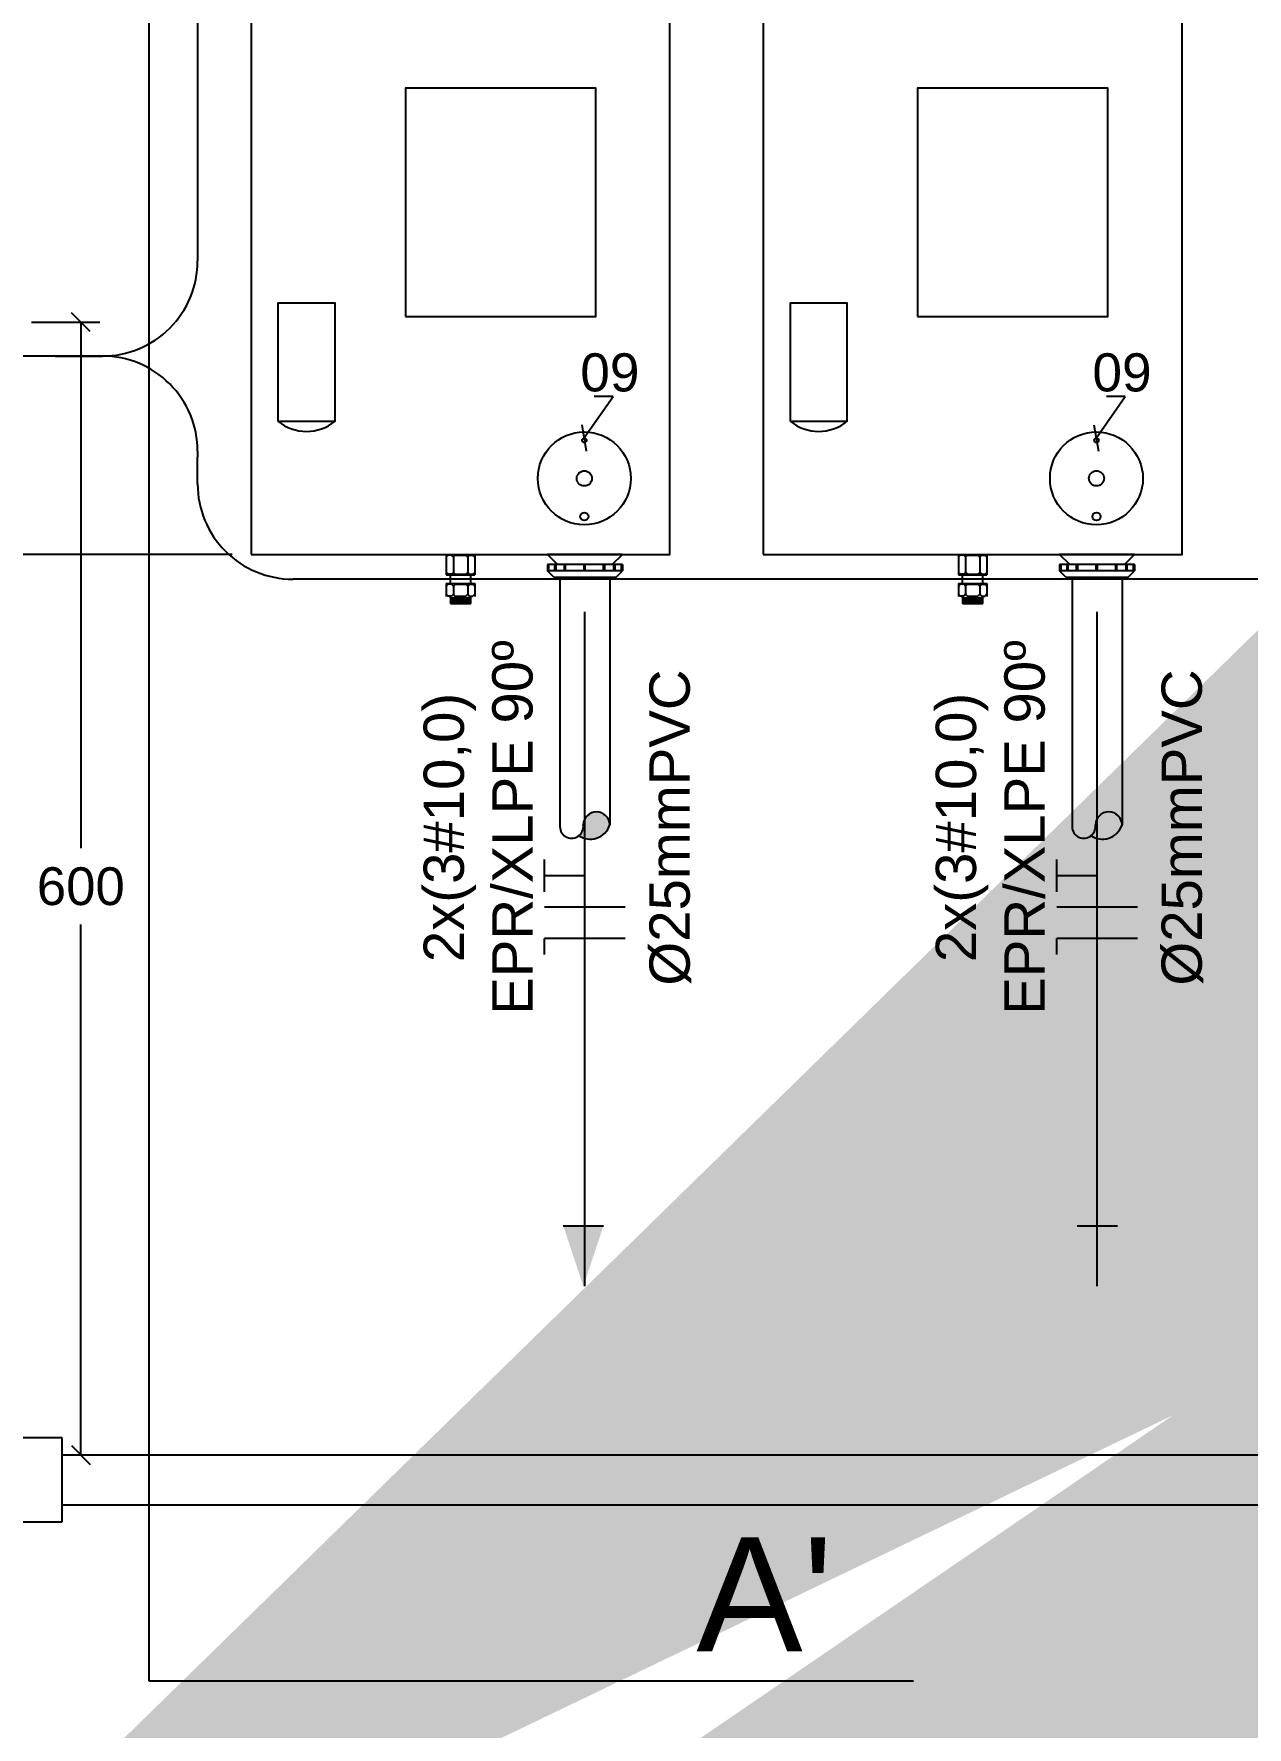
# Model space of a CAD drawing. Header units: inches. Extents: x -3 to 923, y -103 to 154.
# Drawn here: x 257.829 to 258.472, y -89.074 to -88.177 of the extents above; entities that cross this region are included whole.
import ezdxf
from ezdxf.enums import TextEntityAlignment as Align

# ---------------------------------------------------------------- set-up
doc = ezdxf.new("R2010")
doc.units = ezdxf.units.IN
doc.header["$LTSCALE"] = 10
doc.header["$MEASUREMENT"] = 0
doc.linetypes.add('HIDDEN', pattern=[0.375, 0.25, -0.125])
doc.layers.get('DEFPOINTS').update_dxf_attribs({"color": 8})
for name, color, linetype in [('Cotas', 1, 'Continuous'), ('DI-Textos_do_diagrama', 7, 'Continuous'), ('PARA-RAIOS', 240, 'Continuous'), ('QUADROS', 7, 'Continuous'), ('QUADROS_E_CAIXAS', 240, 'Continuous'), ('TXT', 7, 'Continuous')]:
    doc.layers.add(name, color=color, linetype=linetype)
doc.styles.add('Arial', font='arial.ttf')
doc.dimstyles.new('10', dxfattribs={"dimtxt": 0.02, "dimasz": 0.01, "dimexe": 0.01, "dimexo": 0.01, "dimgap": 0.09, "dimtad": 0, "dimtih": 1, "dimtoh": 1, "dimdec": 0, "dimlfac": 1000, "dimzin": 0, "dimdsep": 46, "dimtxsty": 'Arial', "dimblk": 'OBLIQUE', "dimcen": 0, "dimdle": 0.02, "dimclrt": 7, "dimadec": 0, "dimazin": 0, "dimtfac": 1, "dimtdec": 0, "dimtofl": 0, "dimtmove": 0, "dimatfit": 3, "dimldrblk": 'OBLIQUE', "dimfxl": 0, "dimtolj": 1, "dimtzin": 0, "dimarcsym": 0})
doc.dimstyles.new('RICARDO-1-10', dxfattribs={"dimtxt": 0.02, "dimasz": 0.01, "dimexe": 0.01, "dimexo": 0.01, "dimgap": 0.01, "dimtad": 0, "dimtih": 1, "dimtoh": 1, "dimdec": 0, "dimlfac": 1000, "dimzin": 0, "dimdsep": 46, "dimtxsty": 'Arial', "dimblk": 'OBLIQUE', "dimcen": 0, "dimclrt": 2, "dimadec": 0, "dimazin": 0, "dimtfac": 1, "dimtdec": 0, "dimtofl": 0, "dimtmove": 0, "dimatfit": 3, "dimldrblk": 'CLOSEDBLANK', "dimfxl": 0, "dimtolj": 1, "dimtzin": 0, "dimarcsym": 0})
doc.dimstyles.get("Standard").update_dxf_attribs({"dimtxt": 0.18, "dimasz": 0.18, "dimexe": 0.18, "dimexo": 0.0625, "dimgap": 0.09, "dimtad": 0, "dimtih": 1, "dimtoh": 1, "dimdec": 4, "dimzin": 0, "dimdsep": 46, "dimtxsty": 'Standard', "dimcen": 0.09, "dimadec": 0, "dimazin": 0, "dimtfac": 1, "dimtdec": 4, "dimtofl": 0, "dimtmove": 0, "dimatfit": 3, "dimfxl": 0, "dimtolj": 1, "dimtzin": 0, "dimarcsym": 0})

# ---------------------------------------------------------------- blocks, each defined once
blk = doc.blocks.new('_Oblique')
at = {"color": 0, "linetype": 'ByBlock', "lineweight": -2}
blk.add_line((-0.5, -0.5), (0.5, 0.5), dxfattribs=at)
blk = doc.blocks.new('*D66')
at = {"layer": 'DEFPOINTS', "color": 0, "transparency": 16777216}
for p in [(257.27307, -88.33017), (257.24839, -88.45324), (257.94416, -88.45324)]:
    blk.add_point(p, dxfattribs=at)
at = {"layer": 'TXT', "color": 0, "lineweight": -2, "transparency": 16777216}
for p, q in [((257.26307, -88.33017), (257.23839, -88.33017)), ((257.24839, -88.33017), (257.24839, -88.37149)), ((257.24839, -88.45324), (257.24839, -88.41192)), ((257.93416, -88.45324), (257.23839, -88.45324))]:
    blk.add_line(p, q, dxfattribs=at)
at = {"layer": 'TXT', "color": 0, "lineweight": -2, "transparency": 16777216, "xscale": 0.01, "yscale": 0.01, "zscale": 0.01}
for p, rotation in [((257.24839, -88.33017), 90), ((257.24839, -88.45324), 270)]:
    blk.add_blockref('_Oblique', p, dxfattribs=dict(at, rotation=rotation))
at = {"layer": 'TXT', "color": 2, "transparency": 16777216, "insert": (257.24839, -88.39171), "char_height": 0.02, "attachment_point": 5, "style": 'Arial'}
blk.add_mtext('\\A1;123', dxfattribs=at)
blk = doc.blocks.new('_ClosedBlank')
at = {"color": 0, "linetype": 'ByBlock', "lineweight": -2}
for p, q in [((-1, 0.167), (0, 0)), ((-1, 0.167), (-1, -0.167)), ((0, 0), (-1, -0.167))]:
    blk.add_line(p, q, dxfattribs=at)
blk = doc.blocks.new('*D68')
at = {"layer": 'DEFPOINTS', "color": 0, "transparency": 16777216}
for p in [(257.11565, -87.67655), (257.94416, -87.67655), (257.15028, -89.16324)]:
    blk.add_point(p, dxfattribs=at)
at = {"layer": 'TXT', "color": 0, "lineweight": -2, "transparency": 16777216}
for p, q in [((257.93416, -87.67655), (257.10565, -87.67655)), ((257.11565, -87.67655), (257.11565, -88.39968)), ((257.11565, -89.16324), (257.11565, -88.44011)), ((257.14028, -89.16324), (257.10565, -89.16324))]:
    blk.add_line(p, q, dxfattribs=at)
at = {"layer": 'TXT', "color": 0, "lineweight": -2, "transparency": 16777216, "xscale": 0.01, "yscale": 0.01, "zscale": 0.01}
for p, rotation in [((257.11565, -87.67655), 90), ((257.11565, -89.16324), 270)]:
    blk.add_blockref('_Oblique', p, dxfattribs=dict(at, rotation=rotation))
at = {"layer": 'TXT', "color": 2, "transparency": 16777216, "insert": (257.11565, -88.41989), "char_height": 0.02, "attachment_point": 5, "style": 'Arial'}
blk.add_mtext('\\A1;1487', dxfattribs=at)
blk = doc.blocks.new('*D92')
at = {"layer": 'DEFPOINTS', "color": 0, "transparency": 16777216}
for p in [(257.81776, -88.33017), (257.83991, -88.93017), (257.8539, -88.93017)]:
    blk.add_point(p, dxfattribs=at)
at = {"layer": 'TXT', "color": 0, "lineweight": -2, "transparency": 16777216}
for p, q in [((257.82776, -88.33017), (257.8639, -88.33017)), ((257.8539, -88.33017), (257.8539, -88.60884)), ((257.8539, -88.93017), (257.8539, -88.64926)), ((257.84991, -88.93017), (257.8639, -88.93017))]:
    blk.add_line(p, q, dxfattribs=at)
at = {"layer": 'TXT', "color": 0, "lineweight": -2, "transparency": 16777216, "xscale": 0.01, "yscale": 0.01, "zscale": 0.01}
for p, rotation in [((257.8539, -88.33017), 90), ((257.8539, -88.93017), 270)]:
    blk.add_blockref('_Oblique', p, dxfattribs=dict(at, rotation=rotation))
at = {"layer": 'TXT', "color": 2, "transparency": 16777216, "insert": (257.8539, -88.62905), "char_height": 0.02, "attachment_point": 5, "style": 'Arial'}
blk.add_mtext('\\A1;600', dxfattribs=at)

msp = doc.modelspace()

# ---------------------------------------------------------------- hatches: boundary and pattern name
at = {"layer": 'Cotas'}
for points in [[(258.13082, -88.80876), (258.10952, -88.80876), (258.12017, -88.84084)], [(258.40317, -88.80876), (258.38187, -88.80876), (258.39252, -88.84084)]]:
    msp.add_hatch(color=2, dxfattribs=at).paths.add_polyline_path(points)
at = {"layer": 'QUADROS'}
for points in [[(258.05033, -88.45349), (258.04854, -88.45349), (258.04755, -88.45449), (258.04755, -88.45324), (258.06268, -88.45324), (258.06268, -88.45449), (258.06168, -88.45349), (258.05989, -88.45349), (258.05889, -88.45449), (258.0579, -88.45349), (258.05233, -88.45349), (258.05133, -88.45449)], [(258.05033, -88.45349), (258.04854, -88.45349), (258.04755, -88.45449), (258.04755, -88.45324), (258.06268, -88.45324), (258.06268, -88.45449), (258.06168, -88.45349), (258.05989, -88.45349), (258.05889, -88.45449), (258.0579, -88.45349), (258.05233, -88.45349), (258.05133, -88.45449)], [(258.32168, -88.45349), (258.31989, -88.45349), (258.31889, -88.45449), (258.31889, -88.45324), (258.33403, -88.45324), (258.33403, -88.45449), (258.33303, -88.45349), (258.33124, -88.45349), (258.33024, -88.45449), (258.32924, -88.45349), (258.32368, -88.45349), (258.32268, -88.45449)], [(258.32168, -88.45349), (258.31989, -88.45349), (258.31889, -88.45449), (258.31889, -88.45324), (258.33403, -88.45324), (258.33403, -88.45449), (258.33303, -88.45349), (258.33124, -88.45349), (258.33024, -88.45449), (258.32924, -88.45349), (258.32368, -88.45349), (258.32268, -88.45449)], [(258.04755, -88.46391), (258.04755, -88.46266), (258.04854, -88.46365), (258.05033, -88.46365), (258.05133, -88.46266), (258.05233, -88.46365), (258.0579, -88.46365), (258.05889, -88.46266), (258.05989, -88.46365), (258.06168, -88.46365), (258.06268, -88.46266), (258.06268, -88.46391)], [(258.31889, -88.46391), (258.31889, -88.46266), (258.31989, -88.46365), (258.32168, -88.46365), (258.32268, -88.46266), (258.32368, -88.46365), (258.32924, -88.46365), (258.33024, -88.46266), (258.33124, -88.46365), (258.33303, -88.46365), (258.33403, -88.46266), (258.33403, -88.46391)]]:
    msp.add_hatch(color=7, dxfattribs=at).paths.add_polyline_path(points)
h = msp.add_hatch(color=7, dxfattribs=at)
h.paths.add_polyline_path([(258.04755, -88.47546), (258.04755, -88.47421), (258.04854, -88.47521), (258.05033, -88.47521), (258.05133, -88.47421), (258.05233, -88.47521), (258.0579, -88.47521), (258.05889, -88.47421), (258.05989, -88.47521), (258.06168, -88.47521), (258.06268, -88.47421), (258.06268, -88.47546)])
h.paths.add_polyline_path([(258.06268, -88.46865), (258.06268, -88.4699), (258.06168, -88.46891), (258.05989, -88.46891), (258.05889, -88.4699), (258.0579, -88.46891), (258.05233, -88.46891), (258.05133, -88.4699), (258.05033, -88.46891), (258.04854, -88.46891), (258.04755, -88.4699), (258.04755, -88.46865)])
h = msp.add_hatch(color=7, dxfattribs=at)
h.paths.add_polyline_path([(258.31889, -88.47546), (258.31889, -88.47421), (258.31989, -88.47521), (258.32168, -88.47521), (258.32268, -88.47421), (258.32368, -88.47521), (258.32924, -88.47521), (258.33024, -88.47421), (258.33124, -88.47521), (258.33303, -88.47521), (258.33403, -88.47421), (258.33403, -88.47546)])
h.paths.add_polyline_path([(258.33403, -88.46865), (258.33403, -88.4699), (258.33303, -88.46891), (258.33124, -88.46891), (258.33024, -88.4699), (258.32924, -88.46891), (258.32368, -88.46891), (258.32268, -88.4699), (258.32168, -88.46891), (258.31989, -88.46891), (258.31889, -88.4699), (258.31889, -88.46865)])
at = {"layer": 'QUADROS_E_CAIXAS'}
for points in [[(258.13424, -88.59648, 0.984252), (258.12011, -88.59648, -0.227327), (258.11739, -88.60194, 0.50056)], [(258.40559, -88.59648, 0.984252), (258.39146, -88.59648, -0.227327), (258.38874, -88.60194, 0.50056)]]:
    msp.add_hatch(color=7, dxfattribs=at).paths.add_polyline_path(points)

# ---------------------------------------------------------------- linework, layer by layer
at = {"layer": 'Cotas', "color": 2}
for p, q in [((258.121, -88.84071), (258.121, -88.4835)), ((258.39235, -88.84071), (258.39235, -88.4835)), ((258.10952, -88.80876), (258.13082, -88.80876)), ((258.38187, -88.80876), (258.40317, -88.80876))]:
    msp.add_line(p, q, dxfattribs=at)
at = {"layer": 'PARA-RAIOS', "color": 3}
for p, q in [((258.09964, -88.63197), (258.09964, -88.61483)), ((258.37098, -88.63197), (258.37098, -88.61483)), ((258.121, -88.6234), (258.09964, -88.6234)), ((258.39235, -88.6234), (258.37098, -88.6234))]:
    msp.add_line(p, q, dxfattribs=at)
at = {"layer": 'PARA-RAIOS', "color": 2}
for p, q in [((258.14236, -88.64), (258.09964, -88.64)), ((258.41371, -88.64), (258.37098, -88.64)), ((258.09964, -88.66518), (258.09964, -88.65661)), ((258.14236, -88.65661), (258.09964, -88.65661)), ((258.37098, -88.66518), (258.37098, -88.65661)), ((258.41371, -88.65661), (258.37098, -88.65661))]:
    msp.add_line(p, q, dxfattribs=at)
at = {"layer": 'QUADROS', "color": 7}
for p, q in [((258.04755, -88.45324), (258.06268, -88.45324)), ((258.04755, -88.45324), (258.04755, -88.46391)), ((258.04755, -88.45324), (258.06268, -88.45324)), ((258.04755, -88.45449), (258.04854, -88.45349)), ((258.04755, -88.45449), (258.04854, -88.45349)), ((258.05033, -88.45349), (258.04854, -88.45349)), ((258.05033, -88.45349), (258.04854, -88.45349)), ((258.05133, -88.45449), (258.05032, -88.45348)), ((258.05133, -88.45449), (258.05032, -88.45348)), ((258.05133, -88.45449), (258.05234, -88.45348)), ((258.05133, -88.45449), (258.05234, -88.45348)), ((258.05133, -88.45449), (258.05133, -88.46266)), ((258.05233, -88.45349), (258.0579, -88.45349)), ((258.05233, -88.45349), (258.0579, -88.45349)), ((258.05889, -88.45449), (258.05789, -88.45348)), ((258.05889, -88.45449), (258.05789, -88.45348)), ((258.05889, -88.45449), (258.0599, -88.45348)), ((258.05889, -88.45449), (258.0599, -88.45348)), ((258.05889, -88.45449), (258.05889, -88.46266)), ((258.05989, -88.45349), (258.06168, -88.45349)), ((258.05989, -88.45349), (258.06168, -88.45349)), ((258.06268, -88.45449), (258.06168, -88.45349)), ((258.06268, -88.45449), (258.06168, -88.45349)), ((258.06268, -88.45324), (258.06268, -88.46391)), ((258.10649, -88.45858), (258.10115, -88.45324)), ((258.10115, -88.45324), (258.14085, -88.45324)), ((258.14085, -88.45324), (258.10115, -88.45324)), ((258.13551, -88.45858), (258.14085, -88.45324)), ((258.31889, -88.45324), (258.33403, -88.45324)), ((258.31889, -88.45324), (258.31889, -88.46391)), ((258.31889, -88.45324), (258.33403, -88.45324)), ((258.31889, -88.45449), (258.31989, -88.45349)), ((258.31889, -88.45449), (258.31989, -88.45349)), ((258.32168, -88.45349), (258.31989, -88.45349)), ((258.32168, -88.45349), (258.31989, -88.45349)), ((258.32268, -88.45449), (258.32167, -88.45348)), ((258.32268, -88.45449), (258.32167, -88.45348)), ((258.32268, -88.45449), (258.32369, -88.45348)), ((258.32268, -88.45449), (258.32369, -88.45348)), ((258.32268, -88.45449), (258.32268, -88.46266)), ((258.32368, -88.45349), (258.32924, -88.45349)), ((258.32368, -88.45349), (258.32924, -88.45349)), ((258.33024, -88.45449), (258.32923, -88.45348)), ((258.33024, -88.45449), (258.32923, -88.45348)), ((258.33024, -88.45449), (258.33125, -88.45348)), ((258.33024, -88.45449), (258.33125, -88.45348)), ((258.33024, -88.45449), (258.33024, -88.46266)), ((258.33124, -88.45349), (258.33303, -88.45349)), ((258.33124, -88.45349), (258.33303, -88.45349)), ((258.33403, -88.45449), (258.33303, -88.45349)), ((258.33403, -88.45449), (258.33303, -88.45349)), ((258.33403, -88.45324), (258.33403, -88.46391)), ((258.37784, -88.45858), (258.3725, -88.45324)), ((258.3725, -88.45324), (258.4122, -88.45324)), ((258.4122, -88.45324), (258.3725, -88.45324)), ((258.40686, -88.45858), (258.4122, -88.45324)), ((258.04755, -88.46266), (258.04854, -88.46365)), ((258.04755, -88.46391), (258.06268, -88.46391)), ((258.05033, -88.46365), (258.04854, -88.46365)), ((258.04971, -88.46865), (258.04971, -88.46365)), ((258.05133, -88.46266), (258.05032, -88.46366)), ((258.05133, -88.46266), (258.05234, -88.46366)), ((258.05233, -88.46365), (258.0579, -88.46365)), ((258.05889, -88.46266), (258.05789, -88.46366)), ((258.05889, -88.46266), (258.0599, -88.46366)), ((258.05989, -88.46365), (258.06168, -88.46365)), ((258.06051, -88.46865), (258.06051, -88.46391)), ((258.06268, -88.46266), (258.06168, -88.46365)), ((258.14085, -88.45858), (258.10115, -88.45858)), ((258.10115, -88.45858), (258.10115, -88.46189)), ((258.14085, -88.46189), (258.10115, -88.46189)), ((258.10446, -88.4652), (258.10115, -88.46189)), ((258.10179, -88.45858), (258.10179, -88.46189)), ((258.10446, -88.4652), (258.13754, -88.4652)), ((258.10491, -88.45858), (258.10491, -88.46189)), ((258.10555, -88.45858), (258.10555, -88.46189)), ((258.10998, -88.45858), (258.10998, -88.46189)), ((258.11062, -88.45858), (258.11062, -88.46189)), ((258.12036, -88.45858), (258.12036, -88.46189)), ((258.121, -88.45858), (258.121, -88.46189)), ((258.13074, -88.45858), (258.13074, -88.46189)), ((258.13138, -88.45858), (258.13138, -88.46189)), ((258.13621, -88.45858), (258.13621, -88.46189)), ((258.13685, -88.45858), (258.13685, -88.46189)), ((258.13754, -88.4652), (258.14085, -88.46189)), ((258.14021, -88.45858), (258.14021, -88.46189)), ((258.14085, -88.45858), (258.14085, -88.46189)), ((258.31889, -88.46266), (258.31989, -88.46365)), ((258.31889, -88.46391), (258.33403, -88.46391)), ((258.32168, -88.46365), (258.31989, -88.46365)), ((258.32106, -88.46865), (258.32106, -88.46365)), ((258.32268, -88.46266), (258.32167, -88.46366)), ((258.32268, -88.46266), (258.32369, -88.46366)), ((258.32368, -88.46365), (258.32924, -88.46365)), ((258.33024, -88.46266), (258.32923, -88.46366)), ((258.33024, -88.46266), (258.33125, -88.46366)), ((258.33124, -88.46365), (258.33303, -88.46365)), ((258.33186, -88.46865), (258.33186, -88.46391)), ((258.33403, -88.46266), (258.33303, -88.46365)), ((258.4122, -88.45858), (258.3725, -88.45858)), ((258.3725, -88.45858), (258.3725, -88.46189)), ((258.4122, -88.46189), (258.3725, -88.46189)), ((258.37581, -88.4652), (258.3725, -88.46189)), ((258.37313, -88.45858), (258.37313, -88.46189)), ((258.37581, -88.4652), (258.40889, -88.4652)), ((258.37626, -88.45858), (258.37626, -88.46189)), ((258.37689, -88.45858), (258.37689, -88.46189)), ((258.38133, -88.45858), (258.38133, -88.46189)), ((258.38197, -88.45858), (258.38197, -88.46189)), ((258.39171, -88.45858), (258.39171, -88.46189)), ((258.39235, -88.45858), (258.39235, -88.46189)), ((258.40209, -88.45858), (258.40209, -88.46189)), ((258.40273, -88.45858), (258.40273, -88.46189)), ((258.40756, -88.45858), (258.40756, -88.46189)), ((258.4082, -88.45858), (258.4082, -88.46189)), ((258.40889, -88.4652), (258.4122, -88.46189)), ((258.41156, -88.45858), (258.41156, -88.46189)), ((258.4122, -88.45858), (258.4122, -88.46189)), ((258.04755, -88.46865), (258.06268, -88.46865)), ((258.04755, -88.46865), (258.04755, -88.47546)), ((258.04755, -88.4699), (258.04854, -88.46891)), ((258.04755, -88.47421), (258.04854, -88.47521)), ((258.05033, -88.46891), (258.04854, -88.46891)), ((258.05133, -88.4699), (258.05032, -88.46889)), ((258.05133, -88.47421), (258.05032, -88.47522)), ((258.05133, -88.4699), (258.05234, -88.46889)), ((258.05133, -88.4699), (258.05133, -88.47421)), ((258.05133, -88.47421), (258.05234, -88.47522)), ((258.05233, -88.46891), (258.0579, -88.46891)), ((258.05889, -88.4699), (258.05789, -88.46889)), ((258.05889, -88.47421), (258.05789, -88.47522)), ((258.05889, -88.4699), (258.0599, -88.46889)), ((258.05889, -88.4699), (258.05889, -88.47421)), ((258.05889, -88.47421), (258.0599, -88.47522)), ((258.05989, -88.46891), (258.06168, -88.46891)), ((258.06268, -88.4699), (258.06168, -88.46891)), ((258.06268, -88.47421), (258.06168, -88.47521)), ((258.06268, -88.46865), (258.06268, -88.47546)), ((258.31889, -88.46865), (258.33403, -88.46865)), ((258.31889, -88.46865), (258.31889, -88.47546)), ((258.31889, -88.4699), (258.31989, -88.46891)), ((258.31889, -88.47421), (258.31989, -88.47521)), ((258.32168, -88.46891), (258.31989, -88.46891)), ((258.32268, -88.4699), (258.32167, -88.46889)), ((258.32268, -88.47421), (258.32167, -88.47522)), ((258.32268, -88.4699), (258.32369, -88.46889)), ((258.32268, -88.4699), (258.32268, -88.47421)), ((258.32268, -88.47421), (258.32369, -88.47522)), ((258.32368, -88.46891), (258.32924, -88.46891)), ((258.33024, -88.4699), (258.32923, -88.46889)), ((258.33024, -88.47421), (258.32923, -88.47522)), ((258.33024, -88.4699), (258.33125, -88.46889)), ((258.33024, -88.4699), (258.33024, -88.47421)), ((258.33024, -88.47421), (258.33125, -88.47522)), ((258.33124, -88.46891), (258.33303, -88.46891)), ((258.33403, -88.4699), (258.33303, -88.46891)), ((258.33403, -88.47421), (258.33303, -88.47521)), ((258.33403, -88.46865), (258.33403, -88.47546)), ((258.05033, -88.47521), (258.04854, -88.47521)), ((258.04971, -88.47622), (258.04971, -88.47521)), ((258.04971, -88.47622), (258.04985, -88.47633)), ((258.04971, -88.47622), (258.06051, -88.47622)), ((258.04985, -88.47914), (258.04971, -88.47925)), ((258.04985, -88.47634), (258.04972, -88.47644)), ((258.04972, -88.47646), (258.04985, -88.47656)), ((258.04985, -88.47658), (258.04972, -88.47668)), ((258.04972, -88.47669), (258.04985, -88.47679)), ((258.04985, -88.47681), (258.04972, -88.47691)), ((258.04972, -88.47692), (258.04985, -88.47703)), ((258.04985, -88.47704), (258.04972, -88.47714)), ((258.04972, -88.47716), (258.04985, -88.47726)), ((258.04985, -88.47727), (258.04972, -88.47737)), ((258.04972, -88.47739), (258.04985, -88.47749)), ((258.04985, -88.47751), (258.04972, -88.47761)), ((258.04972, -88.47762), (258.04985, -88.47772)), ((258.04985, -88.47774), (258.04972, -88.47784)), ((258.04972, -88.47786), (258.04985, -88.47796)), ((258.04985, -88.47797), (258.04972, -88.47807)), ((258.04972, -88.47809), (258.04985, -88.47819)), ((258.04985, -88.47821), (258.04972, -88.47831)), ((258.04972, -88.47832), (258.04985, -88.47842)), ((258.04985, -88.47844), (258.04972, -88.47854)), ((258.04972, -88.47856), (258.04985, -88.47866)), ((258.04985, -88.47867), (258.04972, -88.47877)), ((258.04972, -88.47879), (258.04985, -88.47889)), ((258.04985, -88.4789), (258.04972, -88.47901)), ((258.04972, -88.47902), (258.04985, -88.47912)), ((258.06038, -88.47657), (258.04973, -88.47645)), ((258.06038, -88.4768), (258.04973, -88.47668)), ((258.06038, -88.47703), (258.04973, -88.47692)), ((258.06038, -88.47727), (258.04973, -88.47715)), ((258.06038, -88.4775), (258.04973, -88.47738)), ((258.06038, -88.47773), (258.04973, -88.47762)), ((258.06038, -88.47797), (258.04973, -88.47785)), ((258.06038, -88.4782), (258.04973, -88.47808)), ((258.06038, -88.47843), (258.04973, -88.47831)), ((258.06038, -88.47866), (258.04973, -88.47855)), ((258.06038, -88.4789), (258.04973, -88.47878)), ((258.06038, -88.47913), (258.04973, -88.47901)), ((258.04984, -88.47633), (258.0605, -88.47645)), ((258.04984, -88.47657), (258.0605, -88.47668)), ((258.04984, -88.4768), (258.0605, -88.47692)), ((258.04984, -88.47703), (258.0605, -88.47715)), ((258.04984, -88.47727), (258.0605, -88.47738)), ((258.04984, -88.4775), (258.0605, -88.47762)), ((258.04984, -88.47773), (258.0605, -88.47785)), ((258.04984, -88.47797), (258.0605, -88.47808)), ((258.04984, -88.4782), (258.0605, -88.47831)), ((258.04984, -88.47843), (258.0605, -88.47855)), ((258.04984, -88.47866), (258.0605, -88.47878)), ((258.04984, -88.4789), (258.0605, -88.47901)), ((258.04984, -88.47913), (258.06051, -88.47925)), ((258.05233, -88.47521), (258.0579, -88.47521)), ((258.05989, -88.47521), (258.06168, -88.47521)), ((258.06051, -88.47622), (258.06037, -88.47633)), ((258.06037, -88.47634), (258.0605, -88.47644)), ((258.0605, -88.47646), (258.06037, -88.47656)), ((258.06037, -88.47658), (258.0605, -88.47668)), ((258.0605, -88.47669), (258.06037, -88.47679)), ((258.06037, -88.47681), (258.0605, -88.47691)), ((258.0605, -88.47692), (258.06037, -88.47703)), ((258.06037, -88.47704), (258.0605, -88.47714)), ((258.0605, -88.47716), (258.06037, -88.47726)), ((258.06037, -88.47727), (258.0605, -88.47737)), ((258.0605, -88.47739), (258.06037, -88.47749)), ((258.06037, -88.47751), (258.0605, -88.47761)), ((258.0605, -88.47762), (258.06037, -88.47772)), ((258.06037, -88.47774), (258.0605, -88.47784)), ((258.0605, -88.47786), (258.06037, -88.47796)), ((258.06037, -88.47797), (258.0605, -88.47807)), ((258.0605, -88.47809), (258.06037, -88.47819)), ((258.06037, -88.47821), (258.0605, -88.47831)), ((258.0605, -88.47832), (258.06037, -88.47842)), ((258.06037, -88.47844), (258.0605, -88.47854)), ((258.0605, -88.47856), (258.06037, -88.47866)), ((258.06037, -88.47867), (258.0605, -88.47877)), ((258.0605, -88.47879), (258.06037, -88.47889)), ((258.06037, -88.4789), (258.0605, -88.47901)), ((258.0605, -88.47902), (258.06037, -88.47912)), ((258.06037, -88.47914), (258.06051, -88.47925)), ((258.06051, -88.47622), (258.06051, -88.47521)), ((258.32168, -88.47521), (258.31989, -88.47521)), ((258.32106, -88.47622), (258.32106, -88.47521)), ((258.32106, -88.47622), (258.3212, -88.47633)), ((258.32106, -88.47622), (258.33186, -88.47622)), ((258.3212, -88.47914), (258.32106, -88.47925)), ((258.3212, -88.47634), (258.32107, -88.47644)), ((258.33173, -88.47657), (258.32107, -88.47645)), ((258.32107, -88.47646), (258.3212, -88.47656)), ((258.3212, -88.47658), (258.32107, -88.47668)), ((258.33173, -88.4768), (258.32107, -88.47668)), ((258.32107, -88.47669), (258.3212, -88.47679)), ((258.3212, -88.47681), (258.32107, -88.47691)), ((258.32107, -88.47692), (258.3212, -88.47703)), ((258.33173, -88.47703), (258.32107, -88.47692)), ((258.3212, -88.47704), (258.32107, -88.47714)), ((258.33173, -88.47727), (258.32107, -88.47715)), ((258.32107, -88.47716), (258.3212, -88.47726)), ((258.3212, -88.47727), (258.32107, -88.47737)), ((258.33173, -88.4775), (258.32107, -88.47738)), ((258.32107, -88.47739), (258.3212, -88.47749)), ((258.3212, -88.47751), (258.32107, -88.47761)), ((258.32107, -88.47762), (258.3212, -88.47772)), ((258.33173, -88.47773), (258.32107, -88.47762)), ((258.3212, -88.47774), (258.32107, -88.47784)), ((258.33173, -88.47797), (258.32107, -88.47785)), ((258.32107, -88.47786), (258.3212, -88.47796)), ((258.3212, -88.47797), (258.32107, -88.47807)), ((258.33173, -88.4782), (258.32107, -88.47808)), ((258.32107, -88.47809), (258.3212, -88.47819)), ((258.3212, -88.47821), (258.32107, -88.47831)), ((258.33173, -88.47843), (258.32107, -88.47831)), ((258.32107, -88.47832), (258.3212, -88.47842)), ((258.3212, -88.47844), (258.32107, -88.47854)), ((258.33173, -88.47866), (258.32107, -88.47855)), ((258.32107, -88.47856), (258.3212, -88.47866)), ((258.3212, -88.47867), (258.32107, -88.47877)), ((258.33173, -88.4789), (258.32107, -88.47878)), ((258.32107, -88.47879), (258.3212, -88.47889)), ((258.3212, -88.4789), (258.32107, -88.47901)), ((258.33173, -88.47913), (258.32107, -88.47901)), ((258.32107, -88.47902), (258.3212, -88.47912)), ((258.32119, -88.47633), (258.33185, -88.47645)), ((258.32119, -88.47657), (258.33185, -88.47668)), ((258.32119, -88.4768), (258.33185, -88.47692)), ((258.32119, -88.47703), (258.33185, -88.47715)), ((258.32119, -88.47727), (258.33185, -88.47738)), ((258.32119, -88.4775), (258.33185, -88.47762)), ((258.32119, -88.47773), (258.33185, -88.47785)), ((258.32119, -88.47797), (258.33185, -88.47808)), ((258.32119, -88.4782), (258.33185, -88.47831)), ((258.32119, -88.47843), (258.33185, -88.47855)), ((258.32119, -88.47866), (258.33185, -88.47878)), ((258.32119, -88.4789), (258.33185, -88.47901)), ((258.32119, -88.47913), (258.33186, -88.47925)), ((258.32368, -88.47521), (258.32924, -88.47521)), ((258.33124, -88.47521), (258.33303, -88.47521)), ((258.33186, -88.47622), (258.33172, -88.47633)), ((258.33172, -88.47634), (258.33185, -88.47644)), ((258.33185, -88.47646), (258.33172, -88.47656)), ((258.33172, -88.47658), (258.33185, -88.47668)), ((258.33185, -88.47669), (258.33172, -88.47679)), ((258.33172, -88.47681), (258.33185, -88.47691)), ((258.33185, -88.47692), (258.33172, -88.47703)), ((258.33172, -88.47704), (258.33185, -88.47714)), ((258.33185, -88.47716), (258.33172, -88.47726)), ((258.33172, -88.47727), (258.33185, -88.47737)), ((258.33185, -88.47739), (258.33172, -88.47749)), ((258.33172, -88.47751), (258.33185, -88.47761)), ((258.33185, -88.47762), (258.33172, -88.47772)), ((258.33172, -88.47774), (258.33185, -88.47784)), ((258.33185, -88.47786), (258.33172, -88.47796)), ((258.33172, -88.47797), (258.33185, -88.47807)), ((258.33185, -88.47809), (258.33172, -88.47819)), ((258.33172, -88.47821), (258.33185, -88.47831)), ((258.33185, -88.47832), (258.33172, -88.47842)), ((258.33172, -88.47844), (258.33185, -88.47854)), ((258.33185, -88.47856), (258.33172, -88.47866)), ((258.33172, -88.47867), (258.33185, -88.47877)), ((258.33185, -88.47879), (258.33172, -88.47889)), ((258.33172, -88.4789), (258.33185, -88.47901)), ((258.33185, -88.47902), (258.33172, -88.47912)), ((258.33172, -88.47914), (258.33186, -88.47925)), ((258.33186, -88.47622), (258.33186, -88.47521))]:
    msp.add_line(p, q, dxfattribs=at)
for points in [[(257.94416, -88.45324), (258.16607, -88.45324), (258.16607, -88.17081), (257.94416, -88.17081)], [(258.2155, -88.45324), (258.43742, -88.45324), (258.43742, -88.17081), (258.2155, -88.17081)], [(258.02586, -88.32716), (258.12673, -88.32716), (258.12673, -88.20611), (258.02586, -88.20611)], [(258.29721, -88.32716), (258.39808, -88.32716), (258.39808, -88.20611), (258.29721, -88.20611)], [(257.95838, -88.38263), (257.98864, -88.38263), (257.98864, -88.32009), (257.95838, -88.32009)], [(258.22973, -88.38263), (258.25999, -88.38263), (258.25999, -88.32009), (258.22973, -88.32009)]]:
    msp.add_lwpolyline(points, close=True, dxfattribs=at)
for centre, radius in [((258.12068, -88.41289), 0.02461), ((258.12068, -88.39272), 0.00121), ((258.39203, -88.41289), 0.02461), ((258.39203, -88.39272), 0.00121), ((258.12068, -88.41289), 0.00403), ((258.39203, -88.41289), 0.00403), ((258.12068, -88.43307), 0.00218), ((258.12068, -88.43307), 0.00218), ((258.12068, -88.43307), 0.00218), ((258.39203, -88.43307), 0.00218), ((258.39203, -88.43307), 0.00218), ((258.39203, -88.43307), 0.00218)]:
    msp.add_circle(centre, radius, dxfattribs=at)
for centre, radius, start, end in [((257.97351, -88.36403), 0.02398, 230.88257, 309.11743), ((258.24486, -88.36403), 0.02398, 230.88257, 309.11743), ((258.04973, -88.47645), 0.0000101, 127.97542, 232.02458), ((258.04973, -88.47668), 0.0000101, 127.97542, 232.02458), ((258.04973, -88.47692), 0.0000101, 127.97542, 232.02458), ((258.04973, -88.47715), 0.0000101, 127.97542, 232.02458), ((258.04973, -88.47738), 0.0000101, 127.97542, 232.02458), ((258.04973, -88.47762), 0.0000101, 127.97542, 232.02458), ((258.04973, -88.47785), 0.0000101, 127.97542, 232.02458), ((258.04973, -88.47808), 0.0000101, 127.97542, 232.02458), ((258.04973, -88.47831), 0.0000101, 127.97542, 232.02458), ((258.04973, -88.47855), 0.0000101, 127.97542, 232.02458), ((258.04973, -88.47878), 0.0000101, 127.97542, 232.02458), ((258.04973, -88.47901), 0.0000101, 127.97542, 232.02458), ((258.04984, -88.47633), 0.0000101, 307.97542, 52.02458), ((258.04984, -88.47657), 0.0000101, 307.97542, 52.02458), ((258.04984, -88.4768), 0.0000101, 307.97542, 52.02458), ((258.04984, -88.47703), 0.0000101, 307.97542, 52.02458), ((258.04984, -88.47727), 0.0000101, 307.97542, 52.02458), ((258.04984, -88.4775), 0.0000101, 307.97542, 52.02458), ((258.04984, -88.47773), 0.0000101, 307.97542, 52.02458), ((258.04984, -88.47797), 0.0000101, 307.97542, 52.02458), ((258.04984, -88.4782), 0.0000101, 307.97542, 52.02458), ((258.04984, -88.47843), 0.0000101, 307.97542, 52.02458), ((258.04984, -88.47866), 0.0000101, 307.97542, 52.02458), ((258.04984, -88.4789), 0.0000101, 307.97542, 52.02458), ((258.04984, -88.47913), 0.0000101, 307.97542, 52.02458), ((258.06038, -88.47633), 0.0000101, 127.97542, 232.02458), ((258.06038, -88.47657), 0.0000101, 127.97542, 232.02458), ((258.06038, -88.4768), 0.0000101, 127.97542, 232.02458), ((258.06038, -88.47703), 0.0000101, 127.97542, 232.02458), ((258.06038, -88.47727), 0.0000101, 127.97542, 232.02458), ((258.06038, -88.4775), 0.0000101, 127.97542, 232.02458), ((258.06038, -88.47773), 0.0000101, 127.97542, 232.02458), ((258.06038, -88.47797), 0.0000101, 127.97542, 232.02458), ((258.06038, -88.4782), 0.0000101, 127.97542, 232.02458), ((258.06038, -88.47843), 0.0000101, 127.97542, 232.02458), ((258.06038, -88.47866), 0.0000101, 127.97542, 232.02458), ((258.06038, -88.4789), 0.0000101, 127.97542, 232.02458), ((258.06038, -88.47913), 0.0000101, 127.97542, 232.02458), ((258.0605, -88.47645), 0.0000101, 307.97542, 52.02458), ((258.0605, -88.47668), 0.0000101, 307.97542, 52.02458), ((258.0605, -88.47692), 0.0000101, 307.97542, 52.02458), ((258.0605, -88.47715), 0.0000101, 307.97542, 52.02458), ((258.0605, -88.47738), 0.0000101, 307.97542, 52.02458), ((258.0605, -88.47762), 0.0000101, 307.97542, 52.02458), ((258.0605, -88.47785), 0.0000101, 307.97542, 52.02458), ((258.0605, -88.47808), 0.0000101, 307.97542, 52.02458), ((258.0605, -88.47831), 0.0000101, 307.97542, 52.02458), ((258.0605, -88.47855), 0.0000101, 307.97542, 52.02458), ((258.0605, -88.47878), 0.0000101, 307.97542, 52.02458), ((258.0605, -88.47901), 0.0000101, 307.97542, 52.02458), ((258.32107, -88.47645), 0.0000101, 127.97542, 232.02458), ((258.32107, -88.47668), 0.0000101, 127.97542, 232.02458), ((258.32107, -88.47692), 0.0000101, 127.97542, 232.02458), ((258.32107, -88.47715), 0.0000101, 127.97542, 232.02458), ((258.32107, -88.47738), 0.0000101, 127.97542, 232.02458), ((258.32107, -88.47762), 0.0000101, 127.97542, 232.02458), ((258.32107, -88.47785), 0.0000101, 127.97542, 232.02458), ((258.32107, -88.47808), 0.0000101, 127.97542, 232.02458), ((258.32107, -88.47831), 0.0000101, 127.97542, 232.02458), ((258.32107, -88.47855), 0.0000101, 127.97542, 232.02458), ((258.32107, -88.47878), 0.0000101, 127.97542, 232.02458), ((258.32107, -88.47901), 0.0000101, 127.97542, 232.02458), ((258.32119, -88.47633), 0.0000101, 307.97542, 52.02458), ((258.32119, -88.47657), 0.0000101, 307.97542, 52.02458), ((258.32119, -88.4768), 0.0000101, 307.97542, 52.02458), ((258.32119, -88.47703), 0.0000101, 307.97542, 52.02458), ((258.32119, -88.47727), 0.0000101, 307.97542, 52.02458), ((258.32119, -88.4775), 0.0000101, 307.97542, 52.02458), ((258.32119, -88.47773), 0.0000101, 307.97542, 52.02458), ((258.32119, -88.47797), 0.0000101, 307.97542, 52.02458), ((258.32119, -88.4782), 0.0000101, 307.97542, 52.02458), ((258.32119, -88.47843), 0.0000101, 307.97542, 52.02458), ((258.32119, -88.47866), 0.0000101, 307.97542, 52.02458), ((258.32119, -88.4789), 0.0000101, 307.97542, 52.02458), ((258.32119, -88.47913), 0.0000101, 307.97542, 52.02458), ((258.33173, -88.47633), 0.0000101, 127.97542, 232.02458), ((258.33173, -88.47657), 0.0000101, 127.97542, 232.02458), ((258.33173, -88.4768), 0.0000101, 127.97542, 232.02458), ((258.33173, -88.47703), 0.0000101, 127.97542, 232.02458), ((258.33173, -88.47727), 0.0000101, 127.97542, 232.02458), ((258.33173, -88.4775), 0.0000101, 127.97542, 232.02458), ((258.33173, -88.47773), 0.0000101, 127.97542, 232.02458), ((258.33173, -88.47797), 0.0000101, 127.97542, 232.02458), ((258.33173, -88.4782), 0.0000101, 127.97542, 232.02458), ((258.33173, -88.47843), 0.0000101, 127.97542, 232.02458), ((258.33173, -88.47866), 0.0000101, 127.97542, 232.02458), ((258.33173, -88.4789), 0.0000101, 127.97542, 232.02458), ((258.33173, -88.47913), 0.0000101, 127.97542, 232.02458), ((258.33185, -88.47645), 0.0000101, 307.97542, 52.02458), ((258.33185, -88.47668), 0.0000101, 307.97542, 52.02458), ((258.33185, -88.47692), 0.0000101, 307.97542, 52.02458), ((258.33185, -88.47715), 0.0000101, 307.97542, 52.02458), ((258.33185, -88.47738), 0.0000101, 307.97542, 52.02458), ((258.33185, -88.47762), 0.0000101, 307.97542, 52.02458), ((258.33185, -88.47785), 0.0000101, 307.97542, 52.02458), ((258.33185, -88.47808), 0.0000101, 307.97542, 52.02458), ((258.33185, -88.47831), 0.0000101, 307.97542, 52.02458), ((258.33185, -88.47855), 0.0000101, 307.97542, 52.02458), ((258.33185, -88.47878), 0.0000101, 307.97542, 52.02458), ((258.33185, -88.47901), 0.0000101, 307.97542, 52.02458)]:
    msp.add_arc(centre, radius, start, end, dxfattribs=at)
at = {"layer": 'QUADROS_E_CAIXAS', "color": 7, "linetype": 'HIDDEN'}
for p, q in [((258.10777, -88.4652), (258.10777, -88.59634)), ((258.13423, -88.4652), (258.13423, -88.59634)), ((258.37911, -88.4652), (258.37911, -88.59634)), ((258.40558, -88.4652), (258.40558, -88.59634)), ((257.84395, -88.93017), (260.57987, -88.93017)), ((257.84395, -88.95664), (260.57987, -88.95664))]:
    msp.add_line(p, q, dxfattribs=at)
msp.add_lwpolyline([(257.84395, -88.92113), (257.80761, -88.92113), (257.80761, -88.96568), (257.84395, -88.96568)], close=True, dxfattribs=at)
at = {"layer": 'QUADROS_E_CAIXAS', "color": 7}
for centre, radius, start, end in [((258.12718, -88.59659), 0.00706, 0.90944, 179.09056), ((258.39852, -88.59659), 0.00706, 0.90944, 179.09056), ((258.11394, -88.59727), 0.00622, 172.71063, 7.28937), ((258.12377, -88.5929), 0.01106, 234.78402, 341.14682), ((258.38529, -88.59727), 0.00622, 172.71063, 7.28937), ((258.39512, -88.5929), 0.01106, 234.78402, 341.14682)]:
    msp.add_arc(centre, radius, start, end, dxfattribs=at)
at = {"layer": 'TXT', "color": 3, "linetype": 'HIDDEN'}
msp.add_lwpolyline([(258.29504, -89.05003), (257.89013, -89.05003), (257.89013, -87.57), (258.29557, -87.57)], dxfattribs=at)
for points in [[(260.51117, -87.97202), (257.96623, -87.97202, 0.414214), (257.91579, -88.02245), (257.91579, -88.29765, -0.414214), (257.86536, -88.34809), (257.56237, -88.34809)], [(257.8403, -88.34809), (257.86536, -88.34809, -0.414214), (257.91579, -88.39852), (257.91579, -88.40167)]]:
    msp.add_lwpolyline(points, format="xyb", dxfattribs=at)
at = {"layer": 'TXT', "color": 3, "linetype": 'HIDDEN', "ltscale": 10}
msp.add_lwpolyline([(260.55368, -88.46628), (257.96623, -88.46628, -0.414214), (257.91579, -88.41584), (257.91579, -88.40167)], format="xyb", dxfattribs=at)

# ---------------------------------------------------------------- texts
at = {"layer": 'Cotas', "color": 7, "linetype": 'Continuous', "lineweight": 0, "char_height": 0.020174, "attachment_point": 9, "style": 'Arial'}
for insert in [(258.14989, -88.3671), (258.42124, -88.3671)]:
    msp.add_mtext('09', dxfattribs=dict(at, insert=insert))
at = {"layer": 'DI-Textos_do_diagrama', "linetype": 'Continuous', "style": 'Arial'}
for s, height, p in [('EPR/XLPE 90º', 0.0213642, (258.09966, -88.59783)), ('EPR/XLPE 90º', 0.0213642, (258.37101, -88.59783)), ('%%C25mmPVC', 0.021364, (258.18295, -88.59783)), ('%%C25mmPVC', 0.021364, (258.45429, -88.59783)), ('2x(3#10,0)', 0.021364, (258.0633, -88.59783)), ('2x(3#10,0)', 0.021364, (258.33465, -88.59783))]:
    msp.add_text(s, height=height, rotation=90, dxfattribs=at).set_placement(p, align=Align.BOTTOM_CENTER)
at = {"layer": 'QUADROS_E_CAIXAS', "color": 7, "style": 'Arial'}
msp.add_text("A'", height=0.060522, dxfattribs=at).set_placement((258.18001, -89.0343))

# ---------------------------------------------------------------- dimensions: what is measured, and where the dimension line sits
at = {"layer": 'TXT'}
for base, p1, p2, picture, middle in [((257.11565, -87.67655), (257.15028, -89.16324), (257.94416, -87.67655), '*D68', (257.11565, -88.41989)), ((257.24839, -88.45324), (257.27307, -88.33017), (257.94416, -88.45324), '*D66', (257.24839, -88.39171))]:
    dim = msp.add_linear_dim(base=base, p1=p1, p2=p2, angle=90, dimstyle='RICARDO-1-10', dxfattribs=at)
    dim.commit()
    dim.dimension.update_dxf_attribs({"geometry": picture, "text_midpoint": middle})
dim = msp.add_linear_dim(base=(257.8539, -88.93017), p1=(257.81776, -88.33017), p2=(257.83991, -88.93017), angle=90, dimstyle='RICARDO-1-10', dxfattribs=at)
dim.commit()
dim.dimension.update_dxf_attribs({"geometry": '*D92', "text_midpoint": (257.8539, -88.62905), "dimtype": 160})

# ---------------------------------------------------------------- leaders
at = {"layer": 'Cotas', "linetype": 'Continuous', "lineweight": 0}
for points in [[(258.12051, -88.39152), (258.13596, -88.36952), (258.12596, -88.36952)], [(258.39186, -88.39152), (258.40731, -88.36952), (258.39731, -88.36952)]]:
    msp.add_leader(points, dimstyle='10', dxfattribs=at)
at = {"layer": 'PARA-RAIOS', "color": 5}
for points in [[(257.68357, -89.269), (257.74653, -89.22492)], [(257.73533, -89.38541), (257.77389, -89.36743)]]:
    msp.add_leader(points, dimstyle='Standard', override={"dimtxt": 1.7, "dimasz": 1.7, "dimexe": 1, "dimexo": 1, "dimgap": 0, "dimtad": 1, "dimtih": 0, "dimtoh": 0, "dimdec": 0, "dimzin": 8, "dimcen": 1, "dimclrd": 5, "dimclre": 5, "dimclrt": 7, "dimtdec": 0, "dimtofl": 1, "dimatfit": 3}, dxfattribs=at)

doc.saveas('drawing.dxf')
